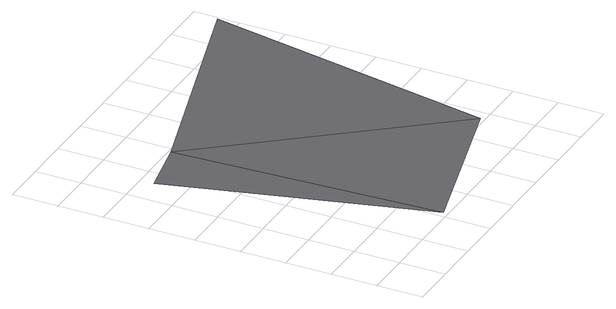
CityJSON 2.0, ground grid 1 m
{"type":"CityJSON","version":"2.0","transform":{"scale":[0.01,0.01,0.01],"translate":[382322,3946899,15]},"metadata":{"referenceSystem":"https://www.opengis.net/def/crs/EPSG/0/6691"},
"CityObjects":{
"road1":{"type":"Road","attributes":{"class":"1040","function":"9020","usage":"9","RoadStructureAttribute.sectionType":"1"},"geometry":[{"type":"MultiSurface","lod":"3","boundaries":[[[0,1,2]],[[1,3,2]],[[4,1,0]]],"semantics":{"surfaces":[{"type":"TrafficArea","function":"1000"}],"values":[0,0,0]}}]}
},
"vertices":[
[573,108,56],[175,589,62],[202,4,62],[50,564,62],[696,746,53]
]}
